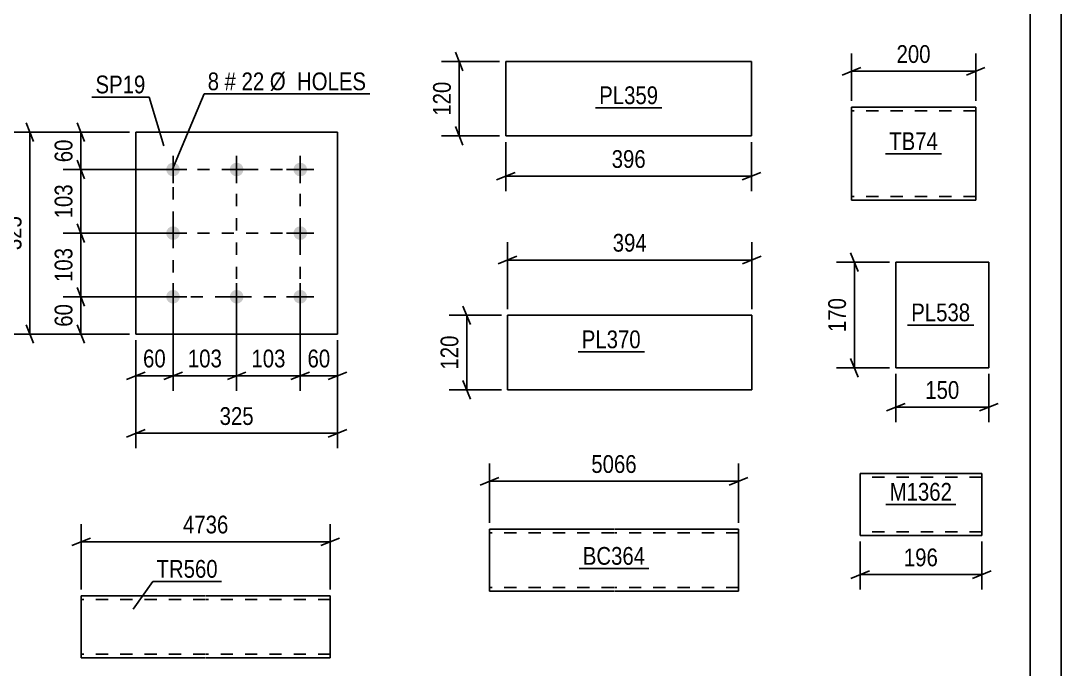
# Model space of a CAD drawing. Header units: millimetres. Extents: x 0 to 594, y 0 to 420.
# Drawn here: x 426.4 to 594, y 157 to 261.5 of the extents above; entities that cross this region are included whole.
import ezdxf

# ---------------------------------------------------------------- set-up
doc = ezdxf.new("R2010")
doc.units = ezdxf.units.MM
doc.linetypes.add('DXK_LINE_DOT2', pattern=[3.9198, 1.9599, -1.9599])
doc.styles.add('Arial Narrow', font='ARIALN.TTF', dxfattribs={"height": 0.2})

# ---------------------------------------------------------------- blocks, each defined once
blk = doc.blocks.new('Unknown-570323116-1135')
at = {"color": 5, "linetype": 'Continuous'}
for p, q in [((594, 0), (594, 420)), ((589, 5), (589, 415))]:
    blk.add_line(p, q, dxfattribs=at)
blk = doc.blocks.new('Part-570323116-14192 - 14191')
at = {"color": 2, "linetype": 'Continuous'}
for p, q in [((504.52, 254.93), (504.52, 242.93)), ((504.52, 254.93), (544.11, 254.93)), ((544.11, 254.93), (544.11, 242.93)), ((504.52, 242.93), (544.11, 242.93))]:
    blk.add_line(p, q, dxfattribs=at)
blk = doc.blocks.new('Part-570323116-14200 - 14199')
at = {"color": 2, "linetype": 'Continuous'}
for p, q in [((504.79, 214.03), (504.79, 202.03)), ((504.79, 214.03), (544.17, 214.03)), ((544.17, 214.03), (544.17, 202.03)), ((504.79, 202.03), (544.17, 202.03))]:
    blk.add_line(p, q, dxfattribs=at)
blk = doc.blocks.new('Part-570323116-14208 - 14207')
at = {"color": 2, "linetype": 'Continuous'}
for p, q in [((580.22, 247.56), (560.22, 247.56)), ((560.22, 247.56), (560.22, 232.65)), ((580.22, 233.76), (580.22, 247.56)), ((580.22, 232.56), (580.22, 233.76)), ((560.22, 232.65), (560.22, 232.56)), ((560.22, 232.56), (580.22, 232.56))]:
    blk.add_line(p, q, dxfattribs=at)
at = {"color": 7, "linetype": 'DXK_LINE_DOT2'}
for p, q in [((580.22, 246.96), (560.22, 246.96)), ((580.22, 246.96), (580.22, 246.92)), ((580.22, 246.92), (580.22, 246.96)), ((580.22, 246.82), (580.22, 246.92)), ((580.22, 246.92), (580.22, 246.82)), ((560.22, 233.16), (560.22, 233.21)), ((580.22, 233.16), (560.22, 233.16)), ((580.22, 233.21), (580.22, 233.53)), ((580.22, 233.16), (580.22, 233.21))]:
    blk.add_line(p, q, dxfattribs=at)
blk = doc.blocks.new('Part-570323116-14156 - 14155')
at = {"color": 2, "linetype": 'Continuous'}
for p, q in [((501.9, 179.59), (501.9, 178.39)), ((521.9, 179.59), (501.9, 179.59)), ((542, 179.59), (522, 179.59)), ((542, 179.59), (542, 179.5)), ((542, 179.5), (542, 178.39)), ((501.9, 170.33), (501.9, 178.39)), ((542, 169.59), (542, 178.39)), ((501.9, 169.68), (501.9, 170.33)), ((501.9, 169.59), (501.9, 169.68)), ((521.9, 169.59), (501.9, 169.59)), ((542, 169.59), (522, 169.59))]:
    blk.add_line(p, q, dxfattribs=at)
at = {"color": 7, "linetype": 'DXK_LINE_DOT2'}
for p, q in [((521.9, 178.99), (501.9, 178.99)), ((542, 178.99), (522, 178.99)), ((542, 178.39), (542, 179.24)), ((501.9, 170.33), (501.9, 169.94)), ((501.9, 170.19), (501.9, 170.24)), ((521.9, 170.19), (501.9, 170.19)), ((501.9, 169.59), (501.9, 169.59)), ((542, 170.19), (522, 170.19)), ((542, 170.19), (542, 170.24))]:
    blk.add_line(p, q, dxfattribs=at)
blk = doc.blocks.new('Part-570323116-14165 - 14164')
at = {"color": 2, "linetype": 'Continuous'}
for p, q in [((444.89, 243.52), (444.89, 211.02)), ((444.89, 243.52), (477.39, 243.52)), ((477.39, 243.52), (477.39, 211.02)), ((444.89, 211.02), (477.39, 211.02))]:
    blk.add_line(p, q, dxfattribs=at)
blk = doc.blocks.new('Bolt-570323116-14166 - 14164')
at = {"linetype": 'Continuous'}
for points in [[(450.89, 238.62, -1), (450.89, 236.42, -1)], [(461.14, 238.62, -1), (461.14, 236.42, -1)], [(471.39, 238.62, -1), (471.39, 236.42, -1)], [(450.89, 228.37, -1), (450.89, 226.17, -1)], [(471.39, 228.37, -1), (471.39, 226.17, -1)], [(450.89, 218.12, -1), (450.89, 215.92, -1)], [(461.14, 218.12, -1), (461.14, 215.92, -1)], [(471.39, 218.12, -1), (471.39, 215.92, -1)]]:
    blk.add_hatch(color=1, dxfattribs=at).paths.add_polyline_path(points)
at = {"color": 1, "linetype": 'Continuous'}
for p, q in [((450.89, 239.72), (450.89, 235.32)), ((461.14, 239.72), (461.14, 235.32)), ((471.39, 239.72), (471.39, 235.32)), ((448.69, 237.52), (453.09, 237.52)), ((458.94, 237.52), (463.34, 237.52)), ((469.19, 237.52), (473.59, 237.52)), ((450.89, 229.47), (450.89, 225.07)), ((471.39, 229.47), (471.39, 225.07)), ((448.69, 227.27), (453.09, 227.27)), ((469.19, 227.27), (473.59, 227.27)), ((450.89, 219.22), (450.89, 214.82)), ((461.14, 219.22), (461.14, 214.82)), ((471.39, 219.22), (471.39, 214.82)), ((448.69, 217.02), (453.09, 217.02)), ((458.94, 217.02), (463.34, 217.02)), ((469.19, 217.02), (473.59, 217.02))]:
    blk.add_line(p, q, dxfattribs=at)
blk = doc.blocks.new('Part-570323116-14256 - 14255')
at = {"color": 2, "linetype": 'Continuous'}
for p, q in [((581.19, 188.57), (561.59, 188.57)), ((561.59, 188.57), (561.59, 178.66)), ((581.19, 188.57), (581.19, 188.48)), ((581.19, 188.48), (581.19, 188.22)), ((581.19, 188.22), (581.19, 187.37)), ((581.19, 179.77), (581.19, 187.37)), ((581.19, 178.57), (581.19, 179.77)), ((561.59, 178.66), (561.59, 178.57)), ((561.59, 178.57), (581.19, 178.57))]:
    blk.add_line(p, q, dxfattribs=at)
at = {"color": 7, "linetype": 'DXK_LINE_DOT2'}
for p, q in [((581.19, 187.97), (561.59, 187.97)), ((581.19, 188.22), (581.19, 187.97)), ((581.19, 187.37), (581.19, 187.83)), ((581.19, 179.21), (581.19, 179.54)), ((561.59, 179.17), (561.59, 179.21)), ((581.19, 179.17), (561.59, 179.17)), ((581.19, 179.17), (581.19, 179.21))]:
    blk.add_line(p, q, dxfattribs=at)
blk = doc.blocks.new('Part-570323116-14283 - 14282')
at = {"color": 2, "linetype": 'Continuous'}
for p, q in [((436.11, 168.84), (436.11, 167.64)), ((456.11, 168.84), (436.11, 168.84)), ((436.11, 159.58), (436.11, 167.64)), ((476.21, 168.84), (456.21, 168.84)), ((476.21, 168.84), (476.21, 168.75)), ((476.21, 168.75), (476.21, 167.64)), ((476.21, 158.84), (476.21, 167.64)), ((436.11, 158.93), (436.11, 159.58)), ((436.11, 158.84), (436.11, 158.93)), ((436.11, 158.84), (456.11, 158.84)), ((456.21, 158.84), (476.21, 158.84))]:
    blk.add_line(p, q, dxfattribs=at)
at = {"color": 7, "linetype": 'DXK_LINE_DOT2'}
for p, q in [((456.11, 168.24), (436.11, 168.24)), ((476.21, 168.24), (456.21, 168.24)), ((476.21, 167.64), (476.21, 168.49)), ((436.11, 159.58), (436.11, 159.19)), ((436.11, 159.44), (436.11, 159.49)), ((456.11, 159.44), (436.11, 159.44)), ((476.21, 159.44), (456.21, 159.44)), ((476.21, 159.44), (476.21, 159.49))]:
    blk.add_line(p, q, dxfattribs=at)
blk = doc.blocks.new('Part-570323116-14330 - 14329')
at = {"color": 2, "linetype": 'Continuous'}
for p, q in [((567.35, 222.58), (567.35, 205.58)), ((567.35, 222.58), (582.35, 222.58)), ((582.35, 222.58), (582.35, 205.58)), ((567.35, 205.58), (582.35, 205.58))]:
    blk.add_line(p, q, dxfattribs=at)
blk = doc.blocks.new('Rectangle-570323116-17565 - 14164')
at = {"color": 1, "linetype": 'DXK_LINE_DOT2'}
blk.add_lwpolyline([(450.89, 237.52), (471.39, 237.52), (471.39, 217.02), (450.89, 217.02), (450.89, 237.52)], close=True, dxfattribs=at)
blk = doc.blocks.new('Line-570323116-17575 - 14164')
at = {"color": 1, "linetype": 'DXK_LINE_DOT2'}
blk.add_line((461.14, 237.52), (461.14, 216.72), dxfattribs=at)
blk = doc.blocks.new('Line-570323116-17585 - 14164')
at = {"color": 1, "linetype": 'DXK_LINE_DOT2'}
blk.add_line((450.89, 227.27), (471.39, 227.27), dxfattribs=at)
blk = doc.blocks.new('StraightDimension-570323116-14430 - 14191')
at = {"color": 7, "linetype": 'Continuous'}
for p, q in [((504.52, 241.93), (504.52, 234.03)), ((544.11, 241.93), (544.11, 234.03)), ((506.02, 237.03), (503.02, 235.83)), ((504.52, 236.43), (544.11, 236.43)), ((542.61, 235.83), (545.61, 237.03))]:
    blk.add_line(p, q, dxfattribs=at)
at = {"color": 0}
blk.add_wipeout([(527.66, 237.18), (527.66, 241.38), (520.97, 241.38), (520.97, 237.18)], dxfattribs=at)
at = {"color": 3, "style": 'Arial Narrow'}
blk.add_text('396', height=2.863, dxfattribs=at).set_placement((521.57, 237.78))
blk = doc.blocks.new('StraightDimension-570323116-14426 - 14191')
at = {"color": 7, "linetype": 'Continuous'}
for p, q in [((503.52, 254.93), (494.15, 254.93)), ((496.4, 256.43), (497.6, 253.43)), ((497, 242.93), (497, 254.93)), ((497.6, 241.43), (496.4, 244.43)), ((503.52, 242.93), (494.15, 242.93))]:
    blk.add_line(p, q, dxfattribs=at)
at = {"color": 0}
blk.add_wipeout([(496.25, 252.27), (492.05, 252.27), (492.05, 245.59), (496.25, 245.59)], dxfattribs=at)
at = {"color": 3, "style": 'Arial Narrow'}
blk.add_text('120', height=2.863, rotation=90.0002, dxfattribs=at).set_placement((495.65, 246.19))
blk = doc.blocks.new('StraightDimension-570323116-14438 - 14199')
at = {"color": 7, "linetype": 'Continuous'}
for p, q in [((504.79, 215.03), (504.79, 225.79)), ((544.17, 215.03), (544.17, 225.79)), ((506.29, 223.54), (503.29, 222.34)), ((542.67, 222.34), (545.67, 223.54)), ((504.79, 222.94), (544.17, 222.94))]:
    blk.add_line(p, q, dxfattribs=at)
at = {"color": 0}
blk.add_wipeout([(527.82, 223.69), (527.82, 227.89), (521.14, 227.89), (521.14, 223.69)], dxfattribs=at)
at = {"color": 3, "style": 'Arial Narrow'}
blk.add_text('394', height=2.863, dxfattribs=at).set_placement((521.74, 224.29))
blk = doc.blocks.new('StraightDimension-570323116-14434 - 14199')
at = {"color": 7, "linetype": 'Continuous'}
for p, q in [((497.61, 215.53), (498.81, 212.53)), ((503.79, 214.03), (495.36, 214.03)), ((498.21, 202.03), (498.21, 214.03)), ((498.81, 200.53), (497.61, 203.53)), ((503.79, 202.03), (495.36, 202.03))]:
    blk.add_line(p, q, dxfattribs=at)
at = {"color": 0}
blk.add_wipeout([(497.46, 211.38), (493.26, 211.38), (493.26, 204.69), (497.46, 204.69)], dxfattribs=at)
at = {"color": 3, "style": 'Arial Narrow'}
blk.add_text('120', height=2.863, rotation=90.0002, dxfattribs=at).set_placement((496.86, 205.29))
blk = doc.blocks.new('StraightDimension-570323116-14442 - 14207')
at = {"color": 7, "linetype": 'Continuous'}
for p, q in [((560.22, 248.56), (560.22, 256.19)), ((580.22, 248.56), (580.22, 256.19)), ((561.72, 253.94), (558.72, 252.74)), ((560.22, 253.34), (580.22, 253.34)), ((578.72, 252.74), (581.72, 253.94))]:
    blk.add_line(p, q, dxfattribs=at)
at = {"color": 0}
blk.add_wipeout([(573.56, 254.09), (573.56, 258.29), (566.87, 258.29), (566.87, 254.09)], dxfattribs=at)
at = {"color": 3, "style": 'Arial Narrow'}
blk.add_text('200', height=2.863, dxfattribs=at).set_placement((567.47, 254.69))
blk = doc.blocks.new('StraightDimension-570323116-14366 - 14155')
at = {"color": 7, "linetype": 'Continuous'}
for p, q in [((501.9, 180.59), (501.9, 190.14)), ((542, 180.59), (542, 190.14)), ((503.4, 187.89), (500.4, 186.69)), ((540.5, 186.69), (543.5, 187.89)), ((501.9, 187.29), (542, 187.29))]:
    blk.add_line(p, q, dxfattribs=at)
at = {"color": 0}
blk.add_wipeout([(526.2, 188.04), (526.2, 192.24), (517.69, 192.24), (517.69, 188.04)], dxfattribs=at)
at = {"color": 3, "style": 'Arial Narrow'}
blk.add_text('5066', height=2.863, dxfattribs=at).set_placement((518.29, 188.64))
blk = doc.blocks.new('StraightDimension-570323116-14371 - 14164')
at = {"color": 7, "linetype": 'Continuous'}
for p, q in [((435.43, 239.02), (436.63, 236.02)), ((449.89, 237.52), (433.18, 237.52)), ((436.03, 227.27), (436.03, 237.52)), ((436.63, 225.77), (435.43, 228.77)), ((449.89, 227.27), (433.18, 227.27))]:
    blk.add_line(p, q, dxfattribs=at)
at = {"color": 0}
blk.add_wipeout([(435.28, 235.74), (431.08, 235.74), (431.08, 229.05), (435.28, 229.05)], dxfattribs=at)
at = {"color": 3, "style": 'Arial Narrow'}
blk.add_text('103', height=2.863, rotation=90.0002, dxfattribs=at).set_placement((434.68, 229.65))
blk = doc.blocks.new('StraightDimension-570323116-14393 - 14164')
at = {"color": 7, "linetype": 'Continuous'}
for p, q in [((450.89, 216.02), (450.89, 201.89)), ((444.89, 210.02), (444.89, 201.89)), ((443.39, 203.69), (446.39, 204.89)), ((452.39, 204.89), (449.39, 203.69)), ((444.89, 204.29), (450.89, 204.29))]:
    blk.add_line(p, q, dxfattribs=at)
at = {"color": 0}
blk.add_wipeout([(450.32, 205.04), (450.32, 209.24), (445.46, 209.24), (445.46, 205.04)], dxfattribs=at)
at = {"color": 3, "style": 'Arial Narrow'}
blk.add_text('60', height=2.863, dxfattribs=at).set_placement((446.06, 205.64))
blk = doc.blocks.new('StraightDimension-570323116-14373 - 14164')
at = {"color": 7, "linetype": 'Continuous'}
for p, q in [((435.43, 218.52), (436.63, 215.52)), ((449.89, 217.02), (433.18, 217.02)), ((436.03, 211.02), (436.03, 217.02)), ((436.63, 209.52), (435.43, 212.52)), ((443.89, 211.02), (433.18, 211.02))]:
    blk.add_line(p, q, dxfattribs=at)
at = {"color": 0}
blk.add_wipeout([(435.28, 216.45), (431.08, 216.45), (431.08, 211.59), (435.28, 211.59)], dxfattribs=at)
at = {"color": 3, "style": 'Arial Narrow'}
blk.add_text('60', height=2.863, rotation=90.0002, dxfattribs=at).set_placement((434.68, 212.19))
blk = doc.blocks.new('StraightDimension-570323116-14370 - 14164')
at = {"color": 7, "linetype": 'Continuous'}
for p, q in [((435.43, 245.02), (436.63, 242.02)), ((443.89, 243.52), (433.18, 243.52)), ((436.03, 237.52), (436.03, 243.52)), ((436.63, 236.02), (435.43, 239.02)), ((449.89, 237.52), (433.18, 237.52))]:
    blk.add_line(p, q, dxfattribs=at)
at = {"color": 0}
blk.add_wipeout([(435.28, 242.95), (431.08, 242.95), (431.08, 238.09), (435.28, 238.09)], dxfattribs=at)
at = {"color": 3, "style": 'Arial Narrow'}
blk.add_text('60', height=2.863, rotation=90.0002, dxfattribs=at).set_placement((434.68, 238.69))
blk = doc.blocks.new('StraightDimension-570323116-14372 - 14164')
at = {"color": 7, "linetype": 'Continuous'}
for p, q in [((435.43, 228.77), (436.63, 225.77)), ((449.89, 227.27), (433.18, 227.27)), ((436.03, 217.02), (436.03, 227.27)), ((436.63, 215.52), (435.43, 218.52)), ((449.89, 217.02), (433.18, 217.02))]:
    blk.add_line(p, q, dxfattribs=at)
at = {"color": 0}
blk.add_wipeout([(435.28, 225.49), (431.08, 225.49), (431.08, 218.8), (435.28, 218.8)], dxfattribs=at)
at = {"color": 3, "style": 'Arial Narrow'}
blk.add_text('103', height=2.863, rotation=90.0002, dxfattribs=at).set_placement((434.68, 219.4))
blk = doc.blocks.new('StraightDimension-570323116-14386 - 14164')
at = {"color": 7, "linetype": 'Continuous'}
for p, q in [((428.42, 242.02), (427.22, 245.02)), ((443.89, 243.52), (424.97, 243.52)), ((427.82, 211.02), (427.82, 243.52)), ((427.22, 212.52), (428.42, 209.52)), ((443.89, 211.02), (424.97, 211.02))]:
    blk.add_line(p, q, dxfattribs=at)
at = {"color": 0}
blk.add_wipeout([(427.07, 230.61), (422.87, 230.61), (422.87, 223.93), (427.07, 223.93)], dxfattribs=at)
at = {"color": 3, "style": 'Arial Narrow'}
blk.add_text('325', height=2.863, rotation=90.0002, dxfattribs=at).set_placement((426.47, 224.53))
blk = doc.blocks.new('StraightDimension-570323116-14390 - 14164')
at = {"color": 7, "linetype": 'Continuous'}
for p, q in [((471.39, 216.02), (471.39, 201.89)), ((477.39, 210.02), (477.39, 201.89)), ((469.89, 203.69), (472.89, 204.89)), ((478.89, 204.89), (475.89, 203.69)), ((471.39, 204.29), (477.39, 204.29))]:
    blk.add_line(p, q, dxfattribs=at)
at = {"color": 0}
blk.add_wipeout([(476.82, 205.04), (476.82, 209.24), (471.96, 209.24), (471.96, 205.04)], dxfattribs=at)
at = {"color": 3, "style": 'Arial Narrow'}
blk.add_text('60', height=2.863, dxfattribs=at).set_placement((472.56, 205.64))
blk = doc.blocks.new('StraightDimension-570323116-14391 - 14164')
at = {"color": 7, "linetype": 'Continuous'}
for p, q in [((461.14, 216.02), (461.14, 201.89)), ((471.39, 216.02), (471.39, 201.89)), ((459.64, 203.69), (462.64, 204.89)), ((472.89, 204.89), (469.89, 203.69)), ((461.14, 204.29), (471.39, 204.29))]:
    blk.add_line(p, q, dxfattribs=at)
at = {"color": 0}
blk.add_wipeout([(469.61, 205.04), (469.61, 209.24), (462.93, 209.24), (462.93, 205.04)], dxfattribs=at)
at = {"color": 3, "style": 'Arial Narrow'}
blk.add_text('103', height=2.863, dxfattribs=at).set_placement((463.53, 205.64))
blk = doc.blocks.new('StraightDimension-570323116-14392 - 14164')
at = {"color": 7, "linetype": 'Continuous'}
for p, q in [((450.89, 216.02), (450.89, 201.89)), ((461.14, 216.02), (461.14, 201.89)), ((449.39, 203.69), (452.39, 204.89)), ((462.64, 204.89), (459.64, 203.69)), ((450.89, 204.29), (461.14, 204.29))]:
    blk.add_line(p, q, dxfattribs=at)
at = {"color": 0}
blk.add_wipeout([(459.36, 205.04), (459.36, 209.24), (452.68, 209.24), (452.68, 205.04)], dxfattribs=at)
at = {"color": 3, "style": 'Arial Narrow'}
blk.add_text('103', height=2.863, dxfattribs=at).set_placement((453.28, 205.64))
blk = doc.blocks.new('StraightDimension-570323116-14406 - 14164')
at = {"color": 7, "linetype": 'Continuous'}
for p, q in [((444.89, 210.02), (444.89, 192.62)), ((477.39, 210.02), (477.39, 192.62)), ((446.39, 195.62), (443.39, 194.42)), ((444.89, 195.02), (477.39, 195.02)), ((475.89, 194.42), (478.89, 195.62))]:
    blk.add_line(p, q, dxfattribs=at)
at = {"color": 0}
blk.add_wipeout([(464.49, 195.77), (464.49, 199.97), (457.8, 199.97), (457.8, 195.77)], dxfattribs=at)
at = {"color": 3, "style": 'Arial Narrow'}
blk.add_text('325', height=2.863, dxfattribs=at).set_placement((458.4, 196.37))
blk = doc.blocks.new('StraightDimension-570323116-14518 - 14255')
at = {"color": 7, "linetype": 'Continuous'}
for p, q in [((561.59, 177.57), (561.59, 169.85)), ((581.19, 177.57), (581.19, 169.85)), ((563.09, 172.85), (560.09, 171.65)), ((579.69, 171.65), (582.69, 172.85)), ((561.59, 172.25), (581.19, 172.25))]:
    blk.add_line(p, q, dxfattribs=at)
at = {"color": 0}
blk.add_wipeout([(574.73, 173), (574.73, 177.2), (568.05, 177.2), (568.05, 173)], dxfattribs=at)
at = {"color": 3, "style": 'Arial Narrow'}
blk.add_text('196', height=2.863, dxfattribs=at).set_placement((568.65, 173.6))
blk = doc.blocks.new('StraightDimension-570323116-14562 - 14282')
at = {"color": 7, "linetype": 'Continuous'}
for p, q in [((436.11, 169.84), (436.11, 180.39)), ((476.21, 169.84), (476.21, 180.39)), ((437.61, 178.14), (434.61, 176.94)), ((474.71, 176.94), (477.71, 178.14)), ((436.11, 177.54), (476.21, 177.54))]:
    blk.add_line(p, q, dxfattribs=at)
at = {"color": 0}
blk.add_wipeout([(460.41, 178.29), (460.41, 182.49), (451.9, 182.49), (451.9, 178.29)], dxfattribs=at)
at = {"color": 3, "style": 'Arial Narrow'}
blk.add_text('4736', height=2.863, dxfattribs=at).set_placement((452.5, 178.89))
blk = doc.blocks.new('StraightDimension-570323116-14882 - 14329')
at = {"color": 7, "linetype": 'Continuous'}
for p, q in [((561.27, 221.08), (560.07, 224.08)), ((566.35, 222.58), (557.82, 222.58)), ((560.67, 205.58), (560.67, 222.58)), ((560.07, 207.08), (561.27, 204.08)), ((566.35, 205.58), (557.82, 205.58))]:
    blk.add_line(p, q, dxfattribs=at)
at = {"color": 0}
blk.add_wipeout([(559.92, 217.42), (555.72, 217.42), (555.72, 210.73), (559.92, 210.73)], dxfattribs=at)
at = {"color": 3, "style": 'Arial Narrow'}
blk.add_text('170', height=2.863, rotation=90.0002, dxfattribs=at).set_placement((559.32, 211.33))
blk = doc.blocks.new('StraightDimension-570323116-14886 - 14329')
at = {"color": 7, "linetype": 'Continuous'}
for p, q in [((567.35, 204.58), (567.35, 196.82)), ((582.35, 204.58), (582.35, 196.82)), ((568.85, 199.82), (565.85, 198.62)), ((580.85, 198.62), (583.85, 199.82)), ((567.35, 199.22), (582.35, 199.22))]:
    blk.add_line(p, q, dxfattribs=at)
at = {"color": 0}
blk.add_wipeout([(578.19, 199.97), (578.19, 204.17), (571.5, 204.17), (571.5, 199.97)], dxfattribs=at)
at = {"color": 3, "style": 'Arial Narrow'}
blk.add_text('150', height=2.863, dxfattribs=at).set_placement((572.1, 200.57))
blk = doc.blocks.new('Mark-570323116-14908 - 14191')
at = {"color": 0}
blk.add_wipeout([(529.07, 248.05), (529.07, 251.05), (519.56, 251.05), (519.56, 248.05)], dxfattribs=at)
blk.add_wipeout([(529.07, 248.05), (529.07, 251.05), (519.56, 251.05), (519.56, 248.05)], dxfattribs=at)
at = {"color": 30, "linetype": 'Continuous'}
blk.add_line((518.96, 247.45), (529.67, 247.45), dxfattribs=at)
at = {"color": 3, "style": 'Arial Narrow'}
blk.add_text('PL359', height=2.863, dxfattribs=at).set_placement((519.56, 248.05))
blk = doc.blocks.new('Mark-570323116-14911 - 14199')
at = {"color": 0}
blk.add_wipeout([(526.25, 208.73), (526.25, 211.73), (516.75, 211.73), (516.75, 208.73)], dxfattribs=at)
blk.add_wipeout([(526.25, 208.73), (526.25, 211.73), (516.75, 211.73), (516.75, 208.73)], dxfattribs=at)
at = {"color": 30, "linetype": 'Continuous'}
blk.add_line((516.15, 208.13), (526.85, 208.13), dxfattribs=at)
at = {"color": 3, "style": 'Arial Narrow'}
blk.add_text('PL370', height=2.863, dxfattribs=at).set_placement((516.75, 208.73))
blk = doc.blocks.new('Mark-570323116-14914 - 14207')
at = {"color": 0}
blk.add_wipeout([(574.14, 240.66), (574.14, 243.66), (566.29, 243.66), (566.29, 240.66)], dxfattribs=at)
blk.add_wipeout([(574.14, 240.66), (574.14, 243.66), (566.29, 243.66), (566.29, 240.66)], dxfattribs=at)
at = {"color": 30, "linetype": 'Continuous'}
blk.add_line((565.69, 240.06), (574.74, 240.06), dxfattribs=at)
at = {"color": 3, "style": 'Arial Narrow'}
blk.add_text('TB74', height=2.863, dxfattribs=at).set_placement((566.29, 240.66))
blk = doc.blocks.new('Mark-570323116-14895 - 14155')
at = {"color": 0}
blk.add_wipeout([(526.97, 173.84), (526.97, 176.84), (516.92, 176.84), (516.92, 173.84)], dxfattribs=at)
blk.add_wipeout([(526.97, 173.84), (526.97, 176.84), (516.92, 176.84), (516.92, 173.84)], dxfattribs=at)
at = {"color": 30, "linetype": 'Continuous'}
blk.add_line((516.32, 173.24), (527.57, 173.24), dxfattribs=at)
at = {"color": 3, "style": 'Arial Narrow'}
blk.add_text('BC364', height=2.863, dxfattribs=at).set_placement((516.92, 173.84))
blk = doc.blocks.new('Mark-570323116-14898 - 14164')
at = {"color": 0}
blk.add_wipeout([(446.44, 249.79), (446.44, 252.79), (438.4, 252.79), (438.4, 249.79)], dxfattribs=at)
blk.add_wipeout([(446.44, 249.79), (446.44, 252.79), (438.4, 252.79), (438.4, 249.79)], dxfattribs=at)
at = {"color": 30, "linetype": 'Continuous'}
for p in [(437.8, 249.19), (449.42, 241.32)]:
    blk.add_line(p, (447.04, 249.19), dxfattribs=at)
at = {"color": 3, "style": 'Arial Narrow'}
blk.add_text('SP19', height=2.863, dxfattribs=at).set_placement((438.4, 249.79))
blk = doc.blocks.new('Mark-570323116-14901 - 14164')
at = {"color": 0}
for points in [[(458.3, 250.29), (458.3, 253.29), (456.48, 253.29), (456.48, 250.29)], [(461.03, 250.29), (461.03, 253.29), (459.2, 253.29), (459.2, 250.29)], [(465.59, 250.29), (465.59, 253.29), (461.93, 253.29), (461.93, 250.29)], [(482.02, 250.29), (482.02, 253.29), (466.49, 253.29), (466.49, 250.29)]]:
    blk.add_wipeout(points, dxfattribs=at)
for points in [[(458.3, 250.29), (458.3, 253.29), (456.48, 253.29), (456.48, 250.29)], [(461.03, 250.29), (461.03, 253.29), (459.2, 253.29), (459.2, 250.29)], [(465.59, 250.29), (465.59, 253.29), (461.93, 253.29), (461.93, 250.29)], [(482.02, 250.29), (482.02, 253.29), (466.49, 253.29), (466.49, 250.29)]]:
    blk.add_wipeout(points, dxfattribs=at)
at = {"color": 7, "linetype": 'Continuous'}
for p, q in [((450.82, 237.57), (455.88, 249.69)), ((455.88, 249.69), (482.62, 249.69))]:
    blk.add_line(p, q, dxfattribs=at)
at = {"color": 3, "style": 'Arial Narrow'}
for s, height, p in [('8', 2.86, (456.48, 250.29)), ('#', 2.86, (459.2, 250.29)), ('22', 2.863, (461.93, 250.29)), ('Ø  HOLES', 2.863, (466.49, 250.29))]:
    blk.add_text(s, height=height, dxfattribs=at).set_placement(p)
blk = doc.blocks.new('Mark-570323116-14924 - 14255')
at = {"color": 0}
blk.add_wipeout([(576.42, 184.17), (576.42, 187.17), (566.36, 187.17), (566.36, 184.17)], dxfattribs=at)
blk.add_wipeout([(576.42, 184.17), (576.42, 187.17), (566.36, 187.17), (566.36, 184.17)], dxfattribs=at)
at = {"color": 30, "linetype": 'Continuous'}
blk.add_line((565.76, 183.57), (577.02, 183.57), dxfattribs=at)
at = {"color": 3, "style": 'Arial Narrow'}
blk.add_text('M1362', height=2.863, dxfattribs=at).set_placement((566.36, 184.17))
blk = doc.blocks.new('Mark-570323116-14935 - 14282')
at = {"color": 0}
blk.add_wipeout([(458.09, 171.75), (458.09, 174.75), (448.23, 174.75), (448.23, 171.75)], dxfattribs=at)
blk.add_wipeout([(458.09, 171.75), (458.09, 174.75), (448.23, 174.75), (448.23, 171.75)], dxfattribs=at)
at = {"color": 30, "linetype": 'Continuous'}
for p, q in [((444.48, 166.67), (447.63, 171.15)), ((447.63, 171.15), (458.69, 171.15))]:
    blk.add_line(p, q, dxfattribs=at)
at = {"color": 3, "style": 'Arial Narrow'}
blk.add_text('TR560', height=2.863, dxfattribs=at).set_placement((448.23, 171.75))
blk = doc.blocks.new('Mark-570323116-18084 - 14329')
at = {"color": 0}
blk.add_wipeout([(579.34, 213.07), (579.34, 216.07), (569.84, 216.07), (569.84, 213.07)], dxfattribs=at)
blk.add_wipeout([(579.34, 213.07), (579.34, 216.07), (569.84, 216.07), (569.84, 213.07)], dxfattribs=at)
at = {"color": 30, "linetype": 'Continuous'}
blk.add_line((569.24, 212.47), (579.94, 212.47), dxfattribs=at)
at = {"color": 3, "style": 'Arial Narrow'}
blk.add_text('PL538', height=2.863, dxfattribs=at).set_placement((569.84, 213.07))

msp = doc.modelspace()

# ---------------------------------------------------------------- block references
for name in ['Unknown-570323116-1135', 'Part-570323116-14192 - 14191', 'Part-570323116-14208 - 14207', 'Part-570323116-14165 - 14164', 'Bolt-570323116-14166 - 14164', 'Rectangle-570323116-17565 - 14164', 'Line-570323116-17575 - 14164', 'Line-570323116-17585 - 14164', 'Part-570323116-14330 - 14329', 'Part-570323116-14200 - 14199', 'Part-570323116-14256 - 14255', 'Part-570323116-14156 - 14155', 'Part-570323116-14283 - 14282']:
    msp.add_blockref(name, (0, 0))

# ---------------------------------------------------------------- next in the draw order: block references
for name in ['StraightDimension-570323116-14442 - 14207', 'Mark-570323116-14901 - 14164', 'Mark-570323116-14908 - 14191', 'Mark-570323116-14914 - 14207', 'StraightDimension-570323116-14430 - 14191', 'StraightDimension-570323116-14371 - 14164', 'StraightDimension-570323116-14438 - 14199', 'StraightDimension-570323116-14882 - 14329', 'StraightDimension-570323116-14393 - 14164', 'StraightDimension-570323116-14390 - 14164', 'Mark-570323116-18084 - 14329', 'Mark-570323116-14911 - 14199', 'StraightDimension-570323116-14366 - 14155', 'Mark-570323116-14924 - 14255', 'StraightDimension-570323116-14562 - 14282', 'Mark-570323116-14895 - 14155', 'StraightDimension-570323116-14518 - 14255']:
    msp.add_blockref(name, (0, 0))

# ---------------------------------------------------------------- next in the draw order: block references
for name in ['StraightDimension-570323116-14426 - 14191', 'StraightDimension-570323116-14370 - 14164', 'StraightDimension-570323116-14373 - 14164', 'StraightDimension-570323116-14391 - 14164', 'StraightDimension-570323116-14434 - 14199', 'StraightDimension-570323116-14886 - 14329', 'Mark-570323116-14935 - 14282']:
    msp.add_blockref(name, (0, 0))

# ---------------------------------------------------------------- next in the draw order: block references
msp.add_blockref('StraightDimension-570323116-14372 - 14164', (0, 0))

# ---------------------------------------------------------------- next in the draw order: block references
for name in ['StraightDimension-570323116-14386 - 14164', 'StraightDimension-570323116-14392 - 14164']:
    msp.add_blockref(name, (0, 0))

# ---------------------------------------------------------------- next in the draw order: block references
for name in ['Mark-570323116-14898 - 14164', 'StraightDimension-570323116-14406 - 14164']:
    msp.add_blockref(name, (0, 0))

doc.saveas('drawing.dxf')
